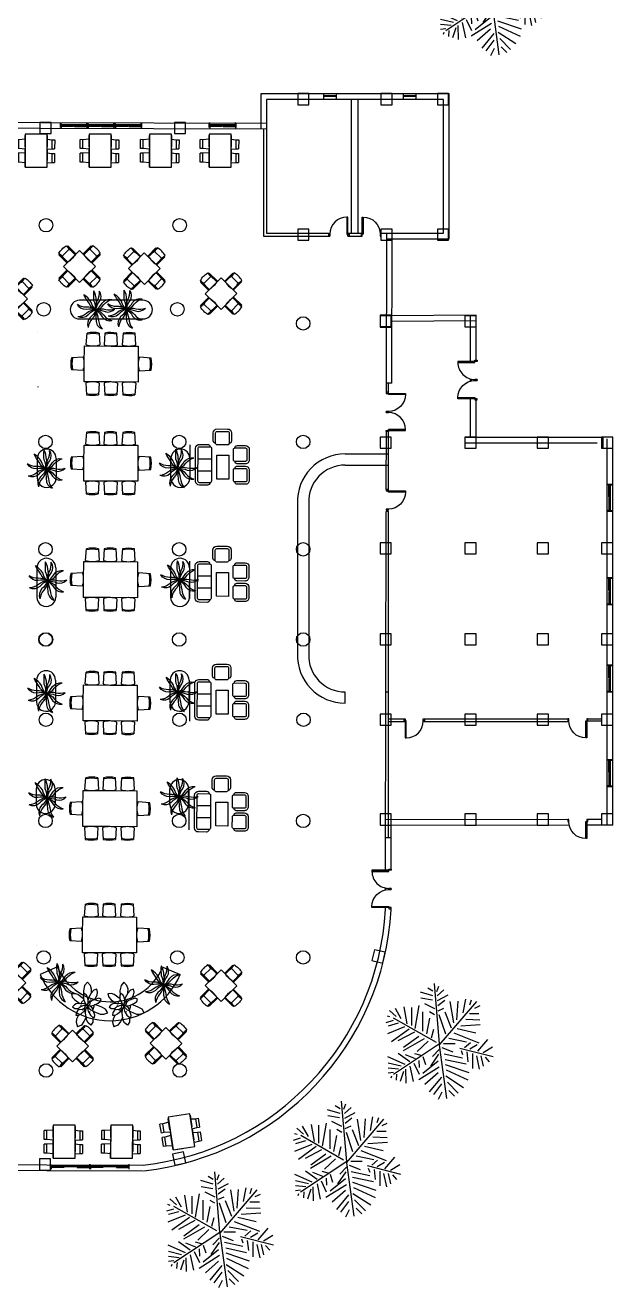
# Model space of a CAD drawing. Header units: millimetres. Extents: x -17017 to 2697, y 1903 to 18260.
# Drawn here: x -16974.03 to -16968.8, y 18212.47 to 18223.7 of the extents above; entities that cross this region are included whole.
import ezdxf

# ---------------------------------------------------------------- set-up
doc = ezdxf.new("R2010")
doc.units = ezdxf.units.MM
for name, color, linetype in [('1', 7, 'Continuous'), ('3DJORDAN', 30, 'Continuous'), ('A-Door', 150, 'Continuous'), ('A-Glaz', 92, 'Continuous'), ('B-FURNITURE', 22, 'Continuous'), ('CAY', 94, 'Continuous'), ('DUVAR', 7, 'Continuous'), ('NOI THAT', 42, 'Continuous'), ('NOITHAT', 21, 'Continuous'), ('NT', 1, 'Continuous'), ('PENCERE', 3, 'Continuous'), ('sıva', 181, 'Continuous')]:
    doc.layers.add(name, color=color, linetype=linetype)
doc.styles.add('ATT', font='romans.shx')

# ---------------------------------------------------------------- blocks, each defined once
blk = doc.blocks.new('table-21')
at = {"color": 0, "linetype": 'ByBlock'}
for p, q in [((-2.289, 0.05), (-2.259, 0.572)), ((-1.689, 0.05), (-1.719, 0.572)), ((-1.48, 0.05), (-1.45, 0.572)), ((-0.88, 0.05), (-0.911, 0.572)), ((-0.669, 0.048), (-0.639, 0.57)), ((-0.069, 0.048), (-0.1, 0.57)), ((-2.4, 0), (-1.2, 0)), ((-2.4, -0.8), (-2.4, 0)), ((-1.2, 0), (0, 0)), ((0, 0), (0, -0.8)), ((-2.45, -0.5), (-2.972, -0.53)), ((0.05, -0.5), (0.572, -0.53)), ((-2.972, -1.07), (-2.45, -1.1)), ((-2.4, -1.6), (-2.4, -0.8)), ((0, -0.8), (0, -1.6)), ((0.05, -1.1), (0.572, -1.07)), ((-1.2, -1.6), (-2.4, -1.6)), ((-2.289, -1.65), (-2.259, -2.172)), ((-1.719, -2.172), (-1.689, -1.65)), ((-1.48, -1.65), (-1.45, -2.172)), ((0, -1.6), (-1.2, -1.6)), ((-0.911, -2.172), (-0.88, -1.65)), ((-0.657, -2.172), (-0.687, -1.65)), ((-0.087, -1.65), (-0.118, -2.172))]:
    blk.add_line(p, q, dxfattribs=at)
for centre, radius, start, end in [((-1.989, -0.707), 1.307, 78.0851, 101.9149), ((-1.18, -0.707), 1.307, 78.0851, 101.9149), ((-0.369, -0.708), 1.307, 78.0851, 101.9149), ((-1.989, 0.925), 0.925, 251.0754, 288.9246), ((-1.989, -0.707), 1.257, 77.4636, 102.5364), ((-1.18, 0.925), 0.925, 251.0754, 288.9246), ((-1.18, -0.707), 1.257, 77.4636, 102.5364), ((-0.369, 0.923), 0.925, 251.0754, 288.9246), ((-0.369, -0.708), 1.257, 77.4636, 102.5364), ((-1.693, -0.8), 1.307, 168.0851, 191.9149), ((-1.693, -0.8), 1.257, 167.4636, 192.5364), ((-3.325, -0.8), 0.925, 341.0754, 18.9246), ((0.925, -0.8), 0.925, 161.0754, 198.9246), ((-0.707, -0.8), 1.257, 347.4636, 12.5364), ((-0.707, -0.8), 1.307, 348.0851, 11.9149), ((-1.989, -2.525), 0.925, 71.0754, 108.9246), ((-1.18, -2.525), 0.925, 71.0754, 108.9246), ((-0.387, -2.525), 0.925, 71.0754, 108.9246), ((-1.989, -0.893), 1.257, 257.4636, 282.5364), ((-1.989, -0.893), 1.307, 258.0851, 281.9149), ((-1.18, -0.893), 1.257, 257.4636, 282.5364), ((-1.18, -0.893), 1.307, 258.0851, 281.9149), ((-0.387, -0.893), 1.257, 257.4636, 282.5364), ((-0.387, -0.893), 1.307, 258.0851, 281.9149)]:
    blk.add_arc(centre, radius, start, end, dxfattribs=at)
blk = doc.blocks.new('A$C64823F6B')
for p, q in [((1745, 1791), (645, 1791)), ((995, 1711), (995, 1261)), ((1395, 1711), (1395, 1261)), ((515, 1661), (515, 1391)), ((1875, 1391), (1875, 1661)), ((0, 1075), (0, 725)), ((400, 1205), (130, 1205)), ((130, 595), (400, 595)), ((550, 400), (550, 130)), ((1160, 130), (1160, 400)), ((1234, 400), (1234, 130)), ((1844, 130), (1844, 400)), ((680, 0), (1030, 0)), ((1364, 0), (1714, 0))]:
    blk.add_line(p, q)
for points in [[(645, 1261), (1745, 1261, 0.414214), (1795, 1311), (1795, 1661, 0.414214), (1745, 1711), (645, 1711, 0.414214), (595, 1661), (595, 1311, 0.414214)], [(530, 725), (530, 1075, 0.414214), (480, 1125), (130, 1125, 0.414214), (80, 1075), (80, 725, 0.414214), (130, 675), (480, 675, 0.414214)], [(1030, 530), (680, 530, 0.414214), (630, 480), (630, 130, 0.414214), (680, 80), (1030, 80, 0.414214), (1080, 130), (1080, 480, 0.414214)], [(1714, 530), (1364, 530, 0.414214), (1314, 480), (1314, 130, 0.414214), (1364, 80), (1714, 80, 0.414214), (1764, 130), (1764, 480, 0.414214)]]:
    blk.add_lwpolyline(points, format="xyb", close=True)
blk.add_lwpolyline([(873, 682), (1673, 682), (1673, 1082), (873, 1082)], close=True)
for centre, radius, start, end in [((645, 1661), 130, 90, 180), ((1745, 1661), 130, 0, 90), ((595, 1391), 80, 180, 270), ((1795, 1391), 80, 270, 0), ((130, 1075), 130, 90, 180), ((400, 1125), 80, 0, 90), ((130, 725), 130, 180, 270), ((400, 675), 80, 270, 0), ((630, 400), 80, 90, 180), ((1080, 400), 80, 0, 90), ((1314, 400), 80, 90, 180), ((1764, 400), 80, 0, 90), ((680, 130), 130, 180, 270), ((1030, 130), 130, 270, 0), ((1364, 130), 130, 180, 270), ((1714, 130), 130, 270, 0)]:
    blk.add_arc(centre, radius, start, end)
blk = doc.blocks.new('A$C3A5F4EE5')
at = {"layer": 'NOITHAT', "linetype": 'Continuous'}
blk.add_blockref('A$C64823F6B', (0, 0), dxfattribs=at)
blk = doc.blocks.new('UI')
at = {"layer": 'B-FURNITURE', "color": 33}
for points in [[(189153, 81463), (189153, 82028)], [(189624, 82028), (189624, 81463)], [(189108, 81976), (189155, 81976)], [(189153, 81490), (189108, 81490), (189108, 81976)], [(189172, 81826), (189604, 81826)], [(189622, 81976), (189668, 81976), (189668, 81490), (189624, 81490)]]:
    blk.add_lwpolyline(points, dxfattribs=at)
for centre, radius, start, end in [((189388, 81090), 967, 75.9111, 104.0889), ((190456, 82052), 1304, 181.0501, 189.9778), ((188320, 82052), 1304, 350.0222, 358.9499), ((189897, 81656), 744, 166.7799, 178.5985), ((189388, 82560), 1122, 257.8807, 282.1193), ((188880, 81656), 744, 1.4015, 13.2201)]:
    blk.add_arc(centre, radius, start, end, dxfattribs=at)
blk = doc.blocks.new('A$C754E1EED')
at = {"layer": 'B-FURNITURE'}
blk.add_lwpolyline([(-0.707, 0), (0, -0.707), (0.707, 0), (0, 0.707)], close=True, dxfattribs=at)
at = {"layer": 'B-FURNITURE', "yscale": 0.001, "zscale": 0.001}
for p, xscale, rotation in [((191.164, 76.671), -0.001, 44.9999999997052), ((-191.164, 76.671), 0.001, 315.0000000002948), ((-76.671, 191.164), -0.001, 135.0000000002948), ((76.671, 191.164), 0.001, 224.9999999997052)]:
    blk.add_blockref('UI', p, dxfattribs=dict(at, xscale=xscale, rotation=rotation))
blk = doc.blocks.new('A$C755A44B5')
at = {"layer": 'NOI THAT'}
for p, q in [((177, 1403), (504, 1403)), ((177, 1303), (177, 1403)), ((504, 1303), (504, 1403)), ((672, 1403), (999, 1403)), ((672, 1303), (672, 1403)), ((999, 1303), (999, 1403)), ((0, 927), (0, 522)), ((2, 1074), (2, 274)), ((1202, 1074), (2, 1074)), ((2, 1074), (452, 1074)), ((2, 1074), (2, 724)), ((155, 1074), (177, 1303)), ((177, 1303), (504, 1303)), ((249, 1074), (654, 1074)), ((526, 1074), (504, 1303)), ((650, 1074), (672, 1303)), ((672, 1303), (999, 1303)), ((745, 1074), (1150, 1074)), ((1021, 1074), (999, 1303)), ((1202, 274), (1202, 1074)), ((2, 274), (1202, 274)), ((160, 274), (177, 100)), ((504, 100), (177, 100)), ((177, 100), (177, 0)), ((504, 0), (177, 0)), ((654, 274), (249, 274)), ((520, 274), (504, 100)), ((504, 100), (504, 0)), ((655, 274), (672, 100)), ((999, 100), (672, 100)), ((672, 100), (672, 0)), ((999, 0), (672, 0)), ((1150, 274), (745, 274)), ((1016, 274), (999, 100)), ((999, 100), (999, 0))]:
    blk.add_line(p, q, dxfattribs=at)
blk = doc.blocks.new('A$C087A3AA9')
at = {"layer": 'A-Door'}
for points in [[(853, 95), (853, 853), (805, 853), (805, 95)], [(47, 95), (47, 0), (0, 0), (0, 95)], [(900, 95), (900, 0), (853, 0), (853, 95)]]:
    blk.add_lwpolyline(points, close=True, dxfattribs=at)
at = {"layer": 'A-Glaz'}
blk.add_line((829, 853), (829, 95), dxfattribs=at)
at = {"layer": 'NT'}
blk.add_arc((805, 95), 758, 90, 180, dxfattribs=at)
blk = doc.blocks.new('Archi.Space.tree6461')
at = {"layer": 'CAY'}
for points in [[(146.26, 50.45, -0.189994), (146.18, 51.61, 0.147093), (146.12, 52.72)], [(146.26, 50.45, -0.132218), (146.45, 51.55, 0.290059), (146.12, 52.72)], [(146.26, 50.45, -0.132218), (145.23, 50.91, 0.290059), (144.02, 50.88)], [(146.26, 50.45, 0.132218), (145.44, 51.21, -0.290059), (145, 52.35)], [(146.26, 50.45, 0.189994), (145.62, 51.42, -0.147093), (145, 52.35)], [(146.26, 50.45, -0.132218), (147.07, 51.21, 0.290059), (147.51, 52.35)], [(146.26, 50.45, -0.189994), (146.89, 51.42, 0.147093), (147.51, 52.35)], [(146.26, 50.45, 0.033158), (147.43, 50.48, 0.319903), (148.5, 51.19)], [(146.26, 50.45, -0.018871), (147.35, 50.75, 0.153534), (148.5, 51.19)], [(146.26, 50.45, 0.189994), (145.09, 50.5, 0.126541), (143.97, 50.21)], [(146.26, 50.45, 0.132218), (145.16, 50.22, -0.02063), (143.97, 50.21)], [(146.26, 50.45, -0.189994), (145.11, 50.66, 0.147093), (144.02, 50.88)], [(146.26, 50.45, -0.132218), (145.29, 49.88, 0.112756), (144.46, 49.03)], [(146.26, 50.45, -0.189994), (145.42, 49.64, -0.042997), (144.46, 49.03)], [(146.26, 50.45, 0.189994), (145.92, 49.33, -0.147093), (145.62, 48.26)], [(146.26, 50.45, 0.132218), (146.2, 49.33, -0.290059), (145.62, 48.26)], [(146.26, 50.45, -0.132218), (147.15, 49.78, 0.290059), (148.34, 49.54)], [(146.26, 50.45, -0.189994), (147.33, 49.99, 0.147093), (148.34, 49.54)], [(146.26, 50.45, 0.189994), (146.66, 49.36, -0.147093), (147.07, 48.32)], [(146.26, 50.45, 0.132218), (146.89, 49.52, -0.290059), (147.07, 48.32)]]:
    blk.add_lwpolyline(points, format="xyb", dxfattribs=at)
blk = doc.blocks.new('Archi.Space.tree4542')
at = {"layer": 'CAY'}
for p, q in [((179.25, 62.99), (179.03, 62.43)), ((179.51, 63.46), (179.25, 62.99)), ((179.94, 63.71), (179.51, 63.46)), ((180.1, 63.24), (179.94, 63.71)), ((180.08, 62.8), (180.1, 63.24)), ((176.69, 61.65), (176.28, 61.3)), ((177.11, 61.79), (176.69, 61.65)), ((177.57, 61.78), (177.11, 61.79)), ((177.5, 62.5), (177.13, 62.42)), ((177.13, 62.42), (177.24, 62.06)), ((177.24, 62.06), (177.61, 61.75)), ((177.82, 62.44), (177.5, 62.5)), ((177.61, 61.75), (178.15, 61.44)), ((178.38, 62.13), (177.82, 62.44)), ((178.15, 61.44), (178.39, 61.37)), ((178.3, 62.91), (178.21, 62.64)), ((178.21, 62.64), (178.27, 62.41)), ((178.27, 62.41), (178.48, 61.85)), ((178.58, 62.81), (178.3, 62.91)), ((178.48, 61.85), (178.66, 61.64)), ((178.67, 61.64), (178.48, 61.63)), ((178.48, 61.63), (178.61, 61.49)), ((178.8, 62.57), (178.58, 62.81)), ((178.61, 61.49), (178.86, 61.3)), ((178.85, 61.61), (178.67, 61.64)), ((179.03, 62.06), (178.8, 62.57)), ((179, 61.51), (178.85, 61.61)), ((179.03, 62.43), (179, 62.13)), ((179.04, 61.43), (179, 61.51)), ((179.09, 61.71), (179.03, 62.06)), ((179.05, 61.34), (179.04, 61.43)), ((179.04, 61.41), (179.06, 61.43)), ((179.06, 61.43), (179.09, 61.71)), ((179.1, 61.5), (179.07, 61.36)), ((179.17, 61.65), (179.1, 61.5)), ((179.3, 61.81), (179.17, 61.65)), ((179.25, 61.37), (179.39, 61.47)), ((179.48, 61.96), (179.3, 61.81)), ((179.39, 61.47), (179.58, 61.7)), ((179.63, 61.99), (179.48, 61.96)), ((179.58, 61.7), (179.63, 61.83)), ((179.63, 61.83), (179.79, 62.06)), ((179.63, 61.83), (179.63, 61.99)), ((179.74, 61.38), (180.21, 61.65)), ((180.21, 62.17), (179.76, 62.01)), ((179.79, 62.06), (180.08, 62.8)), ((180.47, 62.12), (180.21, 62.17)), ((180.21, 61.65), (180.39, 61.86)), ((180.39, 61.86), (180.47, 62.12)), ((180.4, 61.9), (180.57, 61.94)), ((180.57, 61.94), (181.03, 61.94)), ((181.03, 61.94), (181.39, 61.71)), ((181.39, 61.71), (181.13, 61.38)), ((176.28, 61.3), (176.69, 60.95)), ((176.69, 60.95), (177.33, 60.83)), ((177.33, 60.83), (177.77, 60.84)), ((177.8, 61.16), (177.62, 60.92)), ((177.62, 60.92), (177.85, 60.8)), ((177.76, 60.15), (177.64, 59.82)), ((178.26, 60.85), (177.76, 60.15)), ((177.96, 61.27), (177.8, 61.16)), ((177.85, 60.8), (178.22, 60.83)), ((178.45, 61.39), (177.96, 61.27)), ((178.22, 60.83), (178.54, 60.93)), ((178.41, 59.8), (178.84, 60.41)), ((178.74, 61.38), (178.45, 61.39)), ((178.54, 60.93), (178.82, 61.08)), ((178.76, 61.37), (178.74, 61.38)), ((178.82, 61.08), (178.98, 61.24)), ((178.88, 60.93), (178.82, 60.62)), ((178.82, 60.62), (178.88, 59.97)), ((178.86, 61.3), (178.97, 61.28)), ((179, 61.18), (178.88, 60.93)), ((178.88, 59.97), (178.97, 59.75)), ((178.97, 61.28), (179.03, 61.3)), ((179.01, 61.22), (178.97, 61.23)), ((178.98, 61.24), (178.98, 61.28)), ((179.06, 61.21), (179, 61.18)), ((179.02, 61.18), (179.01, 61.22)), ((179.03, 61.3), (179.04, 61.31)), ((179.03, 61.02), (179.04, 61.2)), ((179.06, 60.8), (179.03, 61.02)), ((179.04, 61.31), (179.05, 61.34)), ((179.07, 61.28), (179.06, 61.23)), ((179.06, 61.23), (179.07, 61.15)), ((179.21, 60.43), (179.06, 60.8)), ((179.07, 61.36), (179.08, 61.34)), ((179.14, 61.29), (179.07, 61.28)), ((179.07, 61.15), (179.12, 61.06)), ((179.08, 61.34), (179.11, 61.33)), ((179.11, 61.33), (179.25, 61.37)), ((179.12, 61.06), (179.27, 60.95)), ((179.13, 61.33), (179.16, 61.3)), ((179.29, 61.24), (179.14, 61.29)), ((179.16, 61.3), (179.43, 61.3)), ((179.32, 60.31), (179.21, 60.43)), ((179.27, 60.95), (179.45, 60.91)), ((179.52, 61.05), (179.29, 61.24)), ((179.53, 60.21), (179.32, 60.31)), ((179.54, 61.12), (179.36, 61.18)), ((179.42, 61.15), (179.4, 61.16)), ((179.4, 59.79), (179.42, 60.09)), ((179.41, 60.92), (179.52, 60.68)), ((179.42, 60.09), (179.41, 60.26)), ((179.7, 60.95), (179.42, 61.15)), ((179.43, 61.3), (179.74, 61.38)), ((179.45, 60.91), (179.65, 60.91)), ((179.65, 60.91), (179.52, 61.05)), ((179.52, 60.68), (179.58, 60.41)), ((179.58, 60.41), (179.53, 60.21)), ((179.98, 61.07), (179.54, 61.12)), ((179.54, 60.28), (179.68, 60.12)), ((179.68, 60.12), (179.89, 59.99)), ((180.04, 60.54), (179.7, 60.95)), ((179.89, 59.99), (180.21, 59.94)), ((180.85, 61.22), (179.98, 61.07)), ((180.21, 60.27), (180.04, 60.54)), ((180.21, 59.94), (180.21, 60.27)), ((180.21, 60.23), (180.7, 60)), ((180.44, 61.15), (180.98, 60.88)), ((180.7, 60), (181.06, 59.95)), ((181.13, 61.38), (180.85, 61.22)), ((180.98, 60.88), (181.38, 60.59)), ((181.06, 59.95), (181.61, 60.11)), ((181.38, 60.59), (181.61, 60.11)), ((177.64, 59.82), (177.69, 59.39)), ((177.69, 59.39), (178.09, 59.49)), ((178.09, 59.49), (178.41, 59.8)), ((178.97, 59.75), (179.21, 59.53)), ((179.21, 59.53), (179.4, 59.79))]:
    blk.add_line(p, q, dxfattribs=at)
for start, end in [(149.2581, 153.7532), (57.1582, 93.2041), (21.2653, 25.7604), (172.4345, 176.9296), (212.1423, 223.5771), (229.8179, 257.6637), (265.2848, 278.7499), (306.6551, 316.418), (323.0282, 344.4965)]:
    blk.add_arc((179.06, 61.3), 0.787, start, end, dxfattribs=at)
blk = doc.blocks.new('12PPLT13')
at = {"color": 0, "linetype": 'ByBlock'}
for p, q in [((0.072, 0.374), (-0.032, 0.463)), ((0.082, 0.423), (0.032, 0.506)), ((0.043, 0.216), (0.118, 0.512)), ((0.125, 0.441), (0.165, 0.477)), ((0.018, 0.032), (-0.372, 0.365)), ((-0.313, 0.348), (-0.334, 0.395)), ((-0.264, 0.301), (-0.264, 0.385)), ((-0.213, 0.267), (-0.209, 0.393)), ((-0.154, 0.223), (-0.166, 0.397)), ((-0.13, 0.192), (-0.091, 0.357)), ((-0.091, 0.16), (-0.004, 0.385)), ((0.05, 0.305), (0.011, 0.37)), ((0.114, 0.402), (0.206, 0.423)), ((0.114, 0.362), (0.232, 0.388)), ((-0.269, 0.244), (-0.391, 0.267)), ((-0.34, 0.304), (-0.387, 0.319)), ((-0.044, 0.117), (-0.012, 0.275)), ((0.039, 0.256), (-0.007, 0.309)), ((0.064, 0.226), (0.1, 0.238)), ((0.078, 0.277), (0.167, 0.287)), ((0.092, 0.327), (0.224, 0.327)), ((0.095, 0.074), (0.13, 0.239)), ((0.145, 0.085), (0.185, 0.271)), ((0.189, 0.085), (0.26, 0.294)), ((0.236, 0.093), (0.327, 0.286)), ((0.292, 0.089), (0.393, 0.247)), ((-0.209, 0.188), (-0.374, 0.2)), ((-0.181, 0.16), (-0.372, 0.13)), ((-0.134, 0.14), (-0.275, 0.084)), ((0.003, 0.07), (0.003, 0.172)), ((0.039, 0.054), (0.078, 0.153)), ((0.346, 0.104), (0.445, 0.2)), ((0.421, 0.117), (0.472, 0.168)), ((0.007, 0.034), (-0.532, -0.012)), ((-0.461, 0.009), (-0.508, 0.027)), ((-0.421, 0.013), (-0.475, 0.073)), ((-0.38, 0.017), (-0.429, 0.11)), ((-0.335, 0.019), (-0.382, 0.08)), ((-0.289, 0.021), (-0.311, 0.073)), ((-0.079, 0.089), (-0.252, 0.031)), ((-0.006, 0.006), (-0.224, -0.376)), ((0.007, 0.034), (0.279, -0.377)), ((0.018, 0.032), (0.492, 0.097)), ((0.055, 0.031), (0.118, -0.029)), ((0.098, 0.026), (0.204, -0.048)), ((0.161, 0.022), (0.271, -0.115)), ((0.213, 0.031), (0.327, -0.151)), ((0.264, 0.022), (0.367, -0.096)), ((0.303, 0.05), (0.433, -0.057)), ((0.361, 0.05), (0.457, -0.021)), ((0.436, 0.054), (0.5, 0.022)), ((-0.464, -0.026), (-0.49, -0.07)), ((-0.421, -0.026), (-0.454, -0.137)), ((-0.382, -0.03), (-0.4, -0.134)), ((-0.306, -0.009), (-0.35, -0.098)), ((-0.252, -0.011), (-0.278, -0.054)), ((-0.083, -0.08), (-0.224, -0.053)), ((-0.048, -0.037), (-0.126, -0.017)), ((-0.04, -0.104), (0.067, -0.289)), ((-0.019, -0.066), (0.075, -0.164)), ((0.12, -0.114), (0.189, -0.092)), ((-0.13, -0.183), (-0.335, -0.147)), ((-0.158, -0.214), (-0.316, -0.214)), ((-0.106, -0.115), (-0.28, -0.115)), ((-0.098, -0.19), (-0.02, -0.336)), ((-0.059, -0.151), (0.039, -0.286)), ((0.109, -0.131), (0.095, -0.185)), ((0.139, -0.18), (0.104, -0.269)), ((0.153, -0.15), (0.217, -0.147)), ((0.178, -0.194), (0.275, -0.148)), ((0.206, -0.23), (0.342, -0.202)), ((-0.173, -0.254), (-0.323, -0.28)), ((-0.217, -0.308), (-0.308, -0.359)), ((-0.177, -0.333), (-0.151, -0.423)), ((-0.145, -0.277), (-0.083, -0.43)), ((-0.126, -0.237), (-0.012, -0.395)), ((0.165, -0.23), (0.092, -0.334)), ((0.189, -0.273), (0.121, -0.427)), ((0.206, -0.308), (0.178, -0.423)), ((0.232, -0.33), (0.222, -0.423)), ((0.232, -0.269), (0.356, -0.266)), ((0.253, -0.287), (0.342, -0.316)), ((-0.237, -0.352), (-0.292, -0.411)), ((-0.233, -0.408), (-0.241, -0.43)), ((-0.201, -0.38), (-0.181, -0.443)), ((0.261, -0.377), (0.267, -0.423)), ((0.275, -0.348), (0.328, -0.352)), ((0.293, -0.395), (0.311, -0.401))]:
    blk.add_line(p, q, dxfattribs=at)
at = {"color": 0, "linetype": 'ByBlock', "style": 'ATT'}
for tag, p, flags in [('ITEM', (-1, -3.25), 3), ('ROOM_NUMBER', (-1, -4.583), 1)]:
    blk.add_attdef(tag, p, '', height=1, dxfattribs=dict(at, flags=flags))

msp = doc.modelspace()

# ---------------------------------------------------------------- linework, layer by layer
at = {"layer": '1'}
for p, q in [((-16970.258, 18223.093), (-16971.935, 18223.093)), ((-16971.935, 18223.093), (-16971.935, 18222.777)), ((-16971.377, 18223.093), (-16971.377, 18223.043)), ((-16971.263, 18223.093), (-16971.263, 18223.043)), ((-16970.669, 18223.093), (-16970.669, 18223.043)), ((-16970.555, 18223.093), (-16970.555, 18223.043)), ((-16970.258, 18221.802), (-16970.258, 18223.093)), ((-16971.885, 18223.043), (-16971.885, 18221.852)), ((-16970.308, 18223.043), (-16971.885, 18223.043)), ((-16971.263, 18223.074), (-16971.377, 18223.074)), ((-16971.263, 18223.068), (-16971.377, 18223.068)), ((-16971.129, 18221.852), (-16971.129, 18223.043)), ((-16971.067, 18221.852), (-16971.067, 18223.043)), ((-16970.555, 18223.074), (-16970.669, 18223.074)), ((-16970.555, 18223.068), (-16970.669, 18223.068)), ((-16970.308, 18221.852), (-16970.308, 18223.043)), ((-16971.911, 18222.777), (-16971.911, 18221.827)), ((-16971.885, 18221.852), (-16971.321, 18221.852)), ((-16971.169, 18221.852), (-16971.024, 18221.852)), ((-16970.872, 18221.852), (-16970.308, 18221.852)), ((-16971.911, 18221.827), (-16971.321, 18221.826)), ((-16971.16, 18221.825), (-16971.043, 18221.825)), ((-16970.814, 18221.802), (-16970.258, 18221.802)), ((-16972.983, 18221.255), (-16973.549, 18221.255)), ((-16973.549, 18221.089), (-16972.983, 18221.089)), ((-16970.019, 18221.123), (-16970.774, 18221.116)), ((-16970.019, 18221.073), (-16970.773, 18221.066)), ((-16970.069, 18220.702), (-16970.069, 18221.123)), ((-16970.019, 18220.711), (-16970.019, 18221.123)), ((-16970.769, 18220.518), (-16970.819, 18220.518)), ((-16970.799, 18220.417), (-16970.799, 18220.518)), ((-16970.069, 18220.535), (-16970.069, 18220.556)), ((-16970.019, 18220.541), (-16970.019, 18220.55)), ((-16970.069, 18220.038), (-16970.069, 18220.389)), ((-16970.799, 18220.256), (-16970.799, 18220.266)), ((-16970.799, 18219.571), (-16970.799, 18220.105)), ((-16973.925, 18219.847), (-16973.925, 18219.674)), ((-16973.757, 18219.847), (-16973.758, 18219.673)), ((-16972.736, 18219.674), (-16972.735, 18219.847)), ((-16971.185, 18219.888), (-16970.799, 18219.888)), ((-16971.185, 18219.788), (-16970.799, 18219.788)), ((-16970.799, 18219.571), (-16970.818, 18219.571)), ((-16970.799, 18219.376), (-16970.819, 18219.376)), ((-16970.799, 18216.475), (-16970.799, 18219.376)), ((-16973.928, 18218.875), (-16973.929, 18218.614)), ((-16973.76, 18218.875), (-16973.761, 18218.614)), ((-16972.738, 18218.875), (-16972.739, 18218.613)), ((-16973.931, 18217.875), (-16973.932, 18217.681)), ((-16973.763, 18217.875), (-16973.764, 18217.681)), ((-16972.574, 18217.875), (-16972.575, 18217.681)), ((-16971.185, 18217.669), (-16971.185, 18217.769)), ((-16970.827, 18217.771), (-16970.794, 18217.77)), ((-16970.804, 18217.531), (-16970.654, 18217.531)), ((-16970.804, 18217.507), (-16970.644, 18217.507)), ((-16970.488, 18217.531), (-16969.193, 18217.531)), ((-16970.488, 18217.507), (-16969.193, 18217.507)), ((-16969.023, 18217.531), (-16968.902, 18217.531)), ((-16969.023, 18217.512), (-16968.902, 18217.512)), ((-16972.578, 18216.772), (-16972.578, 18216.919)), ((-16973.934, 18216.906), (-16973.935, 18216.772)), ((-16973.766, 18216.906), (-16973.767, 18216.772)), ((-16970.775, 18216.182), (-16970.775, 18216.584)), ((-16968.802, 18216.584), (-16969.042, 18216.584)), ((-16968.902, 18216.634), (-16969.032, 18216.634)), ((-16970.824, 18216.475), (-16970.774, 18216.475)), ((-16970.775, 18215.832), (-16970.775, 18215.841)), ((-16973.746, 18215.322), (-16973.9, 18215.256)), ((-16972.808, 18215.321), (-16972.653, 18215.254))]:
    msp.add_line(p, q, dxfattribs=at)
for points in [[(-16971.507, 18223.095), (-16971.607, 18223.095), (-16971.607, 18222.995), (-16971.507, 18222.995)], [(-16970.767, 18223.095), (-16970.867, 18223.095), (-16970.867, 18222.995), (-16970.767, 18222.995)], [(-16970.263, 18223.095), (-16970.363, 18223.095), (-16970.363, 18222.995), (-16970.263, 18222.995)], [(-16973.801, 18222.838), (-16973.901, 18222.838), (-16973.901, 18222.738), (-16973.801, 18222.738)], [(-16972.605, 18222.838), (-16972.705, 18222.838), (-16972.705, 18222.738), (-16972.605, 18222.738)], [(-16971.507, 18221.889), (-16971.607, 18221.889), (-16971.607, 18221.789), (-16971.507, 18221.789)], [(-16970.767, 18221.889), (-16970.867, 18221.889), (-16970.867, 18221.789), (-16970.767, 18221.789)], [(-16970.263, 18221.889), (-16970.363, 18221.889), (-16970.363, 18221.789), (-16970.263, 18221.789)], [(-16970.774, 18220.038), (-16970.874, 18220.038), (-16970.874, 18219.938), (-16970.774, 18219.938)], [(-16969.374, 18220.038), (-16969.474, 18220.038), (-16969.474, 18219.938), (-16969.374, 18219.938)], [(-16968.802, 18220.038), (-16968.902, 18220.038), (-16968.902, 18219.938), (-16968.802, 18219.938)], [(-16970.774, 18219.098), (-16970.874, 18219.098), (-16970.874, 18218.998), (-16970.774, 18218.998)], [(-16970.019, 18219.098), (-16970.119, 18219.098), (-16970.119, 18218.998), (-16970.019, 18218.998)], [(-16969.374, 18219.098), (-16969.474, 18219.098), (-16969.474, 18218.998), (-16969.374, 18218.998)], [(-16968.802, 18219.098), (-16968.902, 18219.098), (-16968.902, 18218.998), (-16968.802, 18218.998)], [(-16970.774, 18218.288), (-16970.874, 18218.288), (-16970.874, 18218.188), (-16970.774, 18218.188)], [(-16970.019, 18218.288), (-16970.119, 18218.288), (-16970.119, 18218.188), (-16970.019, 18218.188)], [(-16969.374, 18218.288), (-16969.474, 18218.288), (-16969.474, 18218.188), (-16969.374, 18218.188)], [(-16968.802, 18218.288), (-16968.902, 18218.288), (-16968.902, 18218.188), (-16968.802, 18218.188)], [(-16970.774, 18217.573), (-16970.874, 18217.573), (-16970.874, 18217.473), (-16970.774, 18217.473)], [(-16970.019, 18217.573), (-16970.119, 18217.573), (-16970.119, 18217.473), (-16970.019, 18217.473)], [(-16969.374, 18217.573), (-16969.474, 18217.573), (-16969.474, 18217.473), (-16969.374, 18217.473)], [(-16968.802, 18217.573), (-16968.902, 18217.573), (-16968.902, 18217.473), (-16968.802, 18217.473)], [(-16970.774, 18216.684), (-16970.874, 18216.684), (-16970.874, 18216.584), (-16970.774, 18216.584)], [(-16970.019, 18216.684), (-16970.119, 18216.684), (-16970.119, 18216.584), (-16970.019, 18216.584)], [(-16969.374, 18216.684), (-16969.474, 18216.684), (-16969.474, 18216.584), (-16969.374, 18216.584)], [(-16970.827, 18215.453), (-16970.924, 18215.476), (-16970.947, 18215.379), (-16970.85, 18215.356)], [(-16972.624, 18213.678), (-16972.722, 18213.656), (-16972.7, 18213.558), (-16972.603, 18213.58)], [(-16973.806, 18213.615), (-16973.906, 18213.615), (-16973.906, 18213.515), (-16973.806, 18213.515)]]:
    msp.add_lwpolyline(points, close=True, dxfattribs=at)
for points in [[(-16971.885, 18222.777), (-16975.909, 18222.789)], [(-16971.885, 18222.827), (-16975.894, 18222.839)], [(-16970.817, 18220.427), (-16970.814, 18221.852)], [(-16970.769, 18220.518), (-16970.765, 18221.852)], [(-16970.874, 18221.123), (-16970.874, 18221.016), (-16970.774, 18221.016), (-16970.774, 18221.123)], [(-16970.774, 18221.123), (-16970.874, 18221.123)], [(-16970.774, 18221.116), (-16970.874, 18221.116)], [(-16970.019, 18221.118), (-16970.119, 18221.118), (-16970.119, 18221.018), (-16970.019, 18221.018)], [(-16970.874, 18221.023), (-16970.774, 18221.023)], [(-16970.062, 18220.554), (-16970.062, 18220.537)], [(-16970.019, 18220.038), (-16970.119, 18220.038), (-16970.119, 18219.938), (-16970.019, 18219.938), (-16970.019, 18220.379)], [(-16970.817, 18220.256), (-16970.817, 18220.266)], [(-16970.818, 18219.571), (-16970.817, 18220.095)], [(-16972.567, 18219.969), (-16972.568, 18219.662)], [(-16970.119, 18220.036), (-16968.891, 18220.036), (-16968.891, 18219.938)], [(-16970.119, 18219.986), (-16968.941, 18219.986)], [(-16968.855, 18220.023), (-16968.855, 18216.584)], [(-16968.805, 18220.013), (-16968.805, 18216.584)], [(-16972.568, 18219.855), (-16972.568, 18219.673)], [(-16971.609, 18219.476), (-16971.609, 18218.081)], [(-16971.509, 18219.476), (-16971.509, 18218.081)], [(-16970.825, 18216.173), (-16970.819, 18219.376)], [(-16972.57, 18218.932), (-16972.571, 18218.601)], [(-16972.571, 18218.88), (-16972.572, 18218.613)], [(-16972.739, 18218.613), (-16972.739, 18218.614)], [(-16972.742, 18217.672), (-16972.741, 18217.875)], [(-16972.57, 18217.863), (-16972.571, 18217.51)], [(-16972.745, 18216.762), (-16972.744, 18216.906)], [(-16972.576, 18216.894), (-16972.577, 18216.542)], [(-16968.802, 18216.584), (-16968.802, 18216.684), (-16968.902, 18216.684), (-16968.902, 18216.584)], [(-16969.193, 18216.631), (-16970.827, 18216.634)], [(-16969.189, 18216.581), (-16970.827, 18216.584)], [(-16970.825, 18216.009), (-16970.825, 18216.024)], [(-16970.825, 18215.835), (-16970.825, 18215.86)], [(-16976.421, 18213.569), (-16972.983, 18213.559)], [(-16976.422, 18213.519), (-16972.983, 18213.509)]]:
    msp.add_lwpolyline(points, dxfattribs=at)
for centre in [(-16973.847, 18221.923), (-16972.658, 18221.923), (-16973.868, 18221.175), (-16972.678, 18221.175), (-16971.558, 18221.049), (-16973.852, 18219.995), (-16972.662, 18219.995), (-16971.558, 18219.995), (-16973.852, 18219.039), (-16972.662, 18219.039), (-16971.558, 18219.039), (-16973.852, 18218.236), (-16973.847, 18218.236), (-16972.662, 18218.236), (-16971.558, 18218.236), (-16973.848, 18217.522), (-16972.659, 18217.522), (-16971.555, 18217.522), (-16973.852, 18216.622), (-16972.662, 18216.622), (-16971.558, 18216.622), (-16973.868, 18215.407), (-16972.678, 18215.407), (-16971.558, 18215.407), (-16973.847, 18214.401), (-16972.658, 18214.401)]:
    msp.add_circle(centre, 0.06, dxfattribs=at)
for centre, radius, start, end in [((-16973.549, 18221.172), 0.0828, 90, 270), ((-16972.983, 18221.172), 0.0828, 270, 90), ((-16973.836, 18220.969), 0.0837, 179.8262, 179.8278), ((-16973.837, 18220.489), 0.0837, 179.8278, 184.7022), ((-16973.841, 18219.847), 0.0837, 359.8278, 179.8278), ((-16972.651, 18219.847), 0.0837, 359.8278, 179.8278), ((-16971.185, 18219.464), 0.424, 90, 182.1551), ((-16971.185, 18219.464), 0.324, 90, 182.1551), ((-16973.842, 18219.674), 0.0837, 179.8278, 359.8278), ((-16972.652, 18219.674), 0.0837, 179.8278, 359.8278), ((-16973.844, 18218.875), 0.0837, 359.8278, 179.8278), ((-16972.654, 18218.875), 0.0837, 359.8278, 179.8278), ((-16973.845, 18218.614), 0.0837, 179.8278, 359.8278), ((-16972.655, 18218.614), 0.0837, 179.8278, 359.8278), ((-16971.185, 18218.094), 0.424, 177.8449, 270), ((-16971.185, 18218.094), 0.324, 177.8449, 270), ((-16973.847, 18217.875), 0.0837, 359.8278, 179.8278), ((-16972.658, 18217.875), 0.0837, 359.8278, 179.8278), ((-16973.848, 18217.681), 0.0837, 179.8278, 359.8278), ((-16972.659, 18217.681), 0.0837, 179.8278, 359.8278), ((-16973.85, 18216.906), 0.0837, 359.8278, 179.8278), ((-16972.66, 18216.906), 0.0837, 359.8278, 179.8278), ((-16973.851, 18216.772), 0.0837, 179.8278, 359.8278), ((-16972.662, 18216.772), 0.0837, 179.8278, 359.8278), ((-16973.249, 18215.972), 2.428, 276.3005, 356.7675), ((-16973.249, 18215.972), 2.478, 276.3005, 356.7675), ((-16973.852, 18215.516), 0.0837, 179.8278, 179.8295), ((-16973.276, 18215.522), 0.678, 203.0812, 336.6897), ((-16973.276, 18215.522), 0.51, 203.0812, 336.6738)]:
    msp.add_arc(centre, radius, start, end, dxfattribs=at)
at = {"layer": 'DUVAR'}
for p, q in [((-16973.718, 18222.793), (-16973.718, 18222.833)), ((-16973.478, 18222.793), (-16973.478, 18222.833)), ((-16973.478, 18222.793), (-16973.478, 18222.833)), ((-16973.238, 18222.793), (-16973.238, 18222.833)), ((-16973.234, 18222.793), (-16973.234, 18222.833)), ((-16972.994, 18222.793), (-16972.994, 18222.833)), ((-16972.395, 18222.793), (-16972.395, 18222.833)), ((-16972.155, 18222.793), (-16972.155, 18222.833)), ((-16968.847, 18219.618), (-16968.807, 18219.618)), ((-16968.847, 18219.378), (-16968.807, 18219.378)), ((-16968.847, 18218.787), (-16968.807, 18218.787)), ((-16968.847, 18218.547), (-16968.807, 18218.547)), ((-16968.847, 18218.01), (-16968.807, 18218.01)), ((-16968.847, 18217.77), (-16968.807, 18217.77)), ((-16968.847, 18217.169), (-16968.807, 18217.169)), ((-16968.847, 18216.929), (-16968.807, 18216.929)), ((-16973.805, 18213.528), (-16973.805, 18213.568)), ((-16973.456, 18213.528), (-16973.456, 18213.568)), ((-16973.455, 18213.528), (-16973.455, 18213.568)), ((-16973.106, 18213.528), (-16973.106, 18213.568))]:
    msp.add_line(p, q, dxfattribs=at)
at = {"layer": 'PENCERE'}
for p, q in [((-16973.713, 18222.813), (-16973.603, 18222.813)), ((-16973.703, 18222.808), (-16973.613, 18222.808)), ((-16973.593, 18222.808), (-16973.603, 18222.808)), ((-16973.493, 18222.808), (-16973.583, 18222.808)), ((-16973.483, 18222.808), (-16973.473, 18222.808)), ((-16973.473, 18222.813), (-16973.363, 18222.813)), ((-16973.463, 18222.808), (-16973.373, 18222.808)), ((-16973.353, 18222.808), (-16973.363, 18222.808)), ((-16973.253, 18222.808), (-16973.343, 18222.808)), ((-16973.229, 18222.813), (-16973.119, 18222.813)), ((-16973.219, 18222.808), (-16973.129, 18222.808)), ((-16973.109, 18222.808), (-16973.119, 18222.808)), ((-16973.009, 18222.808), (-16973.099, 18222.808)), ((-16972.39, 18222.813), (-16972.28, 18222.813)), ((-16972.38, 18222.808), (-16972.29, 18222.808)), ((-16972.27, 18222.808), (-16972.28, 18222.808)), ((-16972.17, 18222.808), (-16972.26, 18222.808)), ((-16968.832, 18219.603), (-16968.832, 18219.513)), ((-16968.832, 18219.503), (-16968.832, 18219.493)), ((-16968.827, 18219.383), (-16968.827, 18219.493)), ((-16968.832, 18219.393), (-16968.832, 18219.483)), ((-16968.832, 18218.772), (-16968.832, 18218.682)), ((-16968.832, 18218.672), (-16968.832, 18218.662)), ((-16968.832, 18218.562), (-16968.832, 18218.652)), ((-16968.827, 18218.552), (-16968.827, 18218.662)), ((-16968.832, 18217.995), (-16968.832, 18217.905)), ((-16968.832, 18217.895), (-16968.832, 18217.885)), ((-16968.832, 18217.785), (-16968.832, 18217.875)), ((-16968.827, 18217.775), (-16968.827, 18217.885)), ((-16968.832, 18217.154), (-16968.832, 18217.064)), ((-16968.832, 18217.054), (-16968.832, 18217.044)), ((-16968.832, 18216.944), (-16968.832, 18217.034)), ((-16968.827, 18216.934), (-16968.827, 18217.044)), ((-16973.8, 18213.548), (-16973.69, 18213.548)), ((-16973.79, 18213.543), (-16973.7, 18213.543)), ((-16973.565, 18213.543), (-16973.69, 18213.543)), ((-16973.685, 18213.548), (-16973.575, 18213.548)), ((-16973.47, 18213.543), (-16973.56, 18213.543)), ((-16973.46, 18213.543), (-16973.451, 18213.543)), ((-16973.451, 18213.548), (-16973.341, 18213.548)), ((-16973.441, 18213.543), (-16973.351, 18213.543)), ((-16973.216, 18213.543), (-16973.341, 18213.543)), ((-16973.336, 18213.548), (-16973.226, 18213.548)), ((-16973.121, 18213.543), (-16973.211, 18213.543))]:
    msp.add_line(p, q, dxfattribs=at)
for points in [[(-16973.713, 18222.808), (-16973.718, 18222.808), (-16973.718, 18222.818), (-16973.238, 18222.818)], [(-16973.603, 18222.803), (-16973.713, 18222.803), (-16973.713, 18222.813)], [(-16973.708, 18222.818), (-16973.708, 18222.813)], [(-16973.703, 18222.813), (-16973.703, 18222.803)], [(-16973.613, 18222.803), (-16973.613, 18222.813)], [(-16973.608, 18222.813), (-16973.608, 18222.818)], [(-16973.603, 18222.813), (-16973.603, 18222.803)], [(-16973.598, 18222.818), (-16973.598, 18222.808)], [(-16973.483, 18222.813), (-16973.593, 18222.813), (-16973.593, 18222.803), (-16973.483, 18222.803)], [(-16973.588, 18222.813), (-16973.588, 18222.818)], [(-16973.583, 18222.803), (-16973.583, 18222.813)], [(-16973.493, 18222.813), (-16973.493, 18222.803)], [(-16973.488, 18222.818), (-16973.488, 18222.813)], [(-16973.483, 18222.803), (-16973.483, 18222.813)], [(-16973.478, 18222.808), (-16973.478, 18222.818)], [(-16973.478, 18222.808), (-16973.478, 18222.818)], [(-16973.363, 18222.803), (-16973.473, 18222.803), (-16973.473, 18222.813)], [(-16973.468, 18222.818), (-16973.468, 18222.813)], [(-16973.463, 18222.813), (-16973.463, 18222.803)], [(-16973.373, 18222.803), (-16973.373, 18222.813)], [(-16973.368, 18222.813), (-16973.368, 18222.818)], [(-16973.363, 18222.813), (-16973.363, 18222.803)], [(-16973.358, 18222.818), (-16973.358, 18222.808)], [(-16973.243, 18222.813), (-16973.353, 18222.813), (-16973.353, 18222.803), (-16973.243, 18222.803)], [(-16973.348, 18222.813), (-16973.348, 18222.818)], [(-16973.343, 18222.803), (-16973.343, 18222.813)], [(-16973.253, 18222.813), (-16973.253, 18222.803)], [(-16973.248, 18222.818), (-16973.248, 18222.813)], [(-16973.243, 18222.808), (-16973.238, 18222.808), (-16973.238, 18222.818)], [(-16973.243, 18222.803), (-16973.243, 18222.813)], [(-16973.229, 18222.808), (-16973.234, 18222.808), (-16973.234, 18222.818), (-16972.994, 18222.818)], [(-16973.119, 18222.803), (-16973.229, 18222.803), (-16973.229, 18222.813)], [(-16973.224, 18222.818), (-16973.224, 18222.813)], [(-16973.219, 18222.813), (-16973.219, 18222.803)], [(-16973.129, 18222.803), (-16973.129, 18222.813)], [(-16973.124, 18222.813), (-16973.124, 18222.818)], [(-16973.119, 18222.813), (-16973.119, 18222.803)], [(-16973.114, 18222.818), (-16973.114, 18222.808)], [(-16972.999, 18222.813), (-16973.109, 18222.813), (-16973.109, 18222.803), (-16972.999, 18222.803)], [(-16973.104, 18222.813), (-16973.104, 18222.818)], [(-16973.099, 18222.803), (-16973.099, 18222.813)], [(-16973.009, 18222.813), (-16973.009, 18222.803)], [(-16973.004, 18222.818), (-16973.004, 18222.813)], [(-16972.999, 18222.808), (-16972.994, 18222.808), (-16972.994, 18222.818)], [(-16972.999, 18222.803), (-16972.999, 18222.813)], [(-16972.39, 18222.808), (-16972.395, 18222.808), (-16972.395, 18222.818), (-16972.155, 18222.818)], [(-16972.28, 18222.803), (-16972.39, 18222.803), (-16972.39, 18222.813)], [(-16972.385, 18222.818), (-16972.385, 18222.813)], [(-16972.38, 18222.813), (-16972.38, 18222.803)], [(-16972.29, 18222.803), (-16972.29, 18222.813)], [(-16972.285, 18222.813), (-16972.285, 18222.818)], [(-16972.28, 18222.813), (-16972.28, 18222.803)], [(-16972.275, 18222.818), (-16972.275, 18222.808)], [(-16972.16, 18222.813), (-16972.27, 18222.813), (-16972.27, 18222.803), (-16972.16, 18222.803)], [(-16972.265, 18222.813), (-16972.265, 18222.818)], [(-16972.26, 18222.803), (-16972.26, 18222.813)], [(-16972.17, 18222.813), (-16972.17, 18222.803)], [(-16972.165, 18222.818), (-16972.165, 18222.813)], [(-16972.16, 18222.808), (-16972.155, 18222.808), (-16972.155, 18222.818)], [(-16972.16, 18222.803), (-16972.16, 18222.813)], [(-16968.837, 18219.613), (-16968.827, 18219.613)], [(-16968.827, 18219.613), (-16968.827, 18219.503), (-16968.837, 18219.503), (-16968.837, 18219.613)], [(-16968.832, 18219.613), (-16968.832, 18219.618), (-16968.822, 18219.618)], [(-16968.832, 18219.383), (-16968.832, 18219.378), (-16968.822, 18219.378), (-16968.822, 18219.618)], [(-16968.822, 18219.608), (-16968.827, 18219.608)], [(-16968.827, 18219.603), (-16968.837, 18219.603)], [(-16968.837, 18219.513), (-16968.827, 18219.513)], [(-16968.837, 18219.493), (-16968.837, 18219.383), (-16968.827, 18219.383)], [(-16968.827, 18219.493), (-16968.837, 18219.493)], [(-16968.822, 18219.498), (-16968.832, 18219.498)], [(-16968.827, 18219.508), (-16968.822, 18219.508)], [(-16968.837, 18219.483), (-16968.827, 18219.483)], [(-16968.827, 18219.393), (-16968.837, 18219.393)], [(-16968.827, 18219.488), (-16968.822, 18219.488)], [(-16968.822, 18219.388), (-16968.827, 18219.388)], [(-16968.837, 18218.782), (-16968.827, 18218.782)], [(-16968.827, 18218.782), (-16968.827, 18218.672), (-16968.837, 18218.672), (-16968.837, 18218.782)], [(-16968.827, 18218.772), (-16968.837, 18218.772)], [(-16968.832, 18218.782), (-16968.832, 18218.787), (-16968.822, 18218.787)], [(-16968.832, 18218.552), (-16968.832, 18218.547), (-16968.822, 18218.547), (-16968.822, 18218.787)], [(-16968.822, 18218.777), (-16968.827, 18218.777)], [(-16968.837, 18218.682), (-16968.827, 18218.682)], [(-16968.837, 18218.662), (-16968.837, 18218.552), (-16968.827, 18218.552)], [(-16968.827, 18218.662), (-16968.837, 18218.662)], [(-16968.837, 18218.652), (-16968.827, 18218.652)], [(-16968.822, 18218.667), (-16968.832, 18218.667)], [(-16968.827, 18218.677), (-16968.822, 18218.677)], [(-16968.827, 18218.657), (-16968.822, 18218.657)], [(-16968.827, 18218.562), (-16968.837, 18218.562)], [(-16968.822, 18218.557), (-16968.827, 18218.557)], [(-16968.837, 18218.005), (-16968.827, 18218.005)], [(-16968.827, 18218.005), (-16968.827, 18217.895), (-16968.837, 18217.895), (-16968.837, 18218.005)], [(-16968.827, 18217.995), (-16968.837, 18217.995)], [(-16968.832, 18218.005), (-16968.832, 18218.01), (-16968.822, 18218.01)], [(-16968.832, 18217.775), (-16968.832, 18217.77), (-16968.822, 18217.77), (-16968.822, 18218.01)], [(-16968.822, 18218), (-16968.827, 18218)], [(-16968.837, 18217.905), (-16968.827, 18217.905)], [(-16968.837, 18217.885), (-16968.837, 18217.775), (-16968.827, 18217.775)], [(-16968.827, 18217.885), (-16968.837, 18217.885)], [(-16968.837, 18217.875), (-16968.827, 18217.875)], [(-16968.822, 18217.89), (-16968.832, 18217.89)], [(-16968.827, 18217.9), (-16968.822, 18217.9)], [(-16968.827, 18217.88), (-16968.822, 18217.88)], [(-16968.827, 18217.785), (-16968.837, 18217.785)], [(-16968.822, 18217.78), (-16968.827, 18217.78)], [(-16968.837, 18217.164), (-16968.827, 18217.164)], [(-16968.827, 18217.164), (-16968.827, 18217.054), (-16968.837, 18217.054), (-16968.837, 18217.164)], [(-16968.827, 18217.154), (-16968.837, 18217.154)], [(-16968.832, 18217.164), (-16968.832, 18217.169), (-16968.822, 18217.169)], [(-16968.832, 18216.934), (-16968.832, 18216.929), (-16968.822, 18216.929), (-16968.822, 18217.169)], [(-16968.822, 18217.159), (-16968.827, 18217.159)], [(-16968.837, 18217.064), (-16968.827, 18217.064)], [(-16968.837, 18217.044), (-16968.837, 18216.934), (-16968.827, 18216.934)], [(-16968.827, 18217.044), (-16968.837, 18217.044)], [(-16968.837, 18217.034), (-16968.827, 18217.034)], [(-16968.822, 18217.049), (-16968.832, 18217.049)], [(-16968.827, 18217.059), (-16968.822, 18217.059)], [(-16968.827, 18217.039), (-16968.822, 18217.039)], [(-16968.827, 18216.944), (-16968.837, 18216.944)], [(-16968.822, 18216.939), (-16968.827, 18216.939)], [(-16973.8, 18213.543), (-16973.805, 18213.543), (-16973.805, 18213.553), (-16973.795, 18213.553), (-16973.795, 18213.548)], [(-16973.69, 18213.538), (-16973.8, 18213.538), (-16973.8, 18213.548)], [(-16973.79, 18213.548), (-16973.79, 18213.538)], [(-16973.7, 18213.538), (-16973.7, 18213.548)], [(-16973.695, 18213.548), (-16973.695, 18213.553), (-16973.565, 18213.553)], [(-16973.69, 18213.548), (-16973.69, 18213.538)], [(-16973.685, 18213.553), (-16973.685, 18213.543)], [(-16973.575, 18213.553), (-16973.575, 18213.543)], [(-16973.46, 18213.548), (-16973.57, 18213.548), (-16973.57, 18213.538), (-16973.46, 18213.538)], [(-16973.565, 18213.553), (-16973.565, 18213.543)], [(-16973.56, 18213.538), (-16973.56, 18213.548)], [(-16973.47, 18213.548), (-16973.47, 18213.538)], [(-16973.446, 18213.553), (-16973.465, 18213.553), (-16973.465, 18213.548)], [(-16973.46, 18213.538), (-16973.46, 18213.548)], [(-16973.456, 18213.543), (-16973.456, 18213.553)], [(-16973.455, 18213.543), (-16973.455, 18213.553)], [(-16973.341, 18213.538), (-16973.451, 18213.538), (-16973.451, 18213.548)], [(-16973.446, 18213.553), (-16973.446, 18213.548)], [(-16973.441, 18213.548), (-16973.441, 18213.538)], [(-16973.351, 18213.538), (-16973.351, 18213.548)], [(-16973.346, 18213.548), (-16973.346, 18213.553), (-16973.216, 18213.553)], [(-16973.341, 18213.548), (-16973.341, 18213.538)], [(-16973.336, 18213.553), (-16973.336, 18213.543)], [(-16973.226, 18213.553), (-16973.226, 18213.543)], [(-16973.111, 18213.548), (-16973.221, 18213.548), (-16973.221, 18213.538), (-16973.111, 18213.538)], [(-16973.216, 18213.553), (-16973.216, 18213.543)], [(-16973.211, 18213.538), (-16973.211, 18213.548)], [(-16973.121, 18213.548), (-16973.121, 18213.538)], [(-16973.111, 18213.543), (-16973.106, 18213.543), (-16973.106, 18213.553), (-16973.116, 18213.553), (-16973.116, 18213.548)], [(-16973.111, 18213.538), (-16973.111, 18213.548)]]:
    msp.add_lwpolyline(points, dxfattribs=at)
at = {"layer": 'sıva'}
for p, q in [((-16973.713, 18222.818), (-16973.713, 18222.838)), ((-16973.713, 18222.803), (-16973.713, 18222.788)), ((-16973.483, 18222.818), (-16973.483, 18222.838)), ((-16973.483, 18222.803), (-16973.483, 18222.788)), ((-16973.473, 18222.818), (-16973.473, 18222.838)), ((-16973.473, 18222.803), (-16973.473, 18222.788)), ((-16973.243, 18222.818), (-16973.243, 18222.838)), ((-16973.243, 18222.803), (-16973.243, 18222.788)), ((-16973.229, 18222.818), (-16973.229, 18222.838)), ((-16973.229, 18222.803), (-16973.229, 18222.788)), ((-16972.999, 18222.818), (-16972.999, 18222.838)), ((-16972.999, 18222.803), (-16972.999, 18222.788)), ((-16972.39, 18222.818), (-16972.39, 18222.838)), ((-16972.39, 18222.803), (-16972.39, 18222.788)), ((-16972.16, 18222.818), (-16972.16, 18222.838)), ((-16972.16, 18222.803), (-16972.16, 18222.788)), ((-16968.837, 18219.613), (-16968.852, 18219.613)), ((-16968.822, 18219.613), (-16968.802, 18219.613)), ((-16968.837, 18219.383), (-16968.852, 18219.383)), ((-16968.822, 18219.383), (-16968.802, 18219.383)), ((-16968.837, 18218.782), (-16968.852, 18218.782)), ((-16968.822, 18218.782), (-16968.802, 18218.782)), ((-16968.837, 18218.552), (-16968.852, 18218.552)), ((-16968.822, 18218.552), (-16968.802, 18218.552)), ((-16968.837, 18218.005), (-16968.852, 18218.005)), ((-16968.822, 18218.005), (-16968.802, 18218.005)), ((-16968.837, 18217.775), (-16968.852, 18217.775)), ((-16968.822, 18217.775), (-16968.802, 18217.775)), ((-16968.837, 18217.164), (-16968.852, 18217.164)), ((-16968.822, 18217.164), (-16968.802, 18217.164)), ((-16968.837, 18216.934), (-16968.852, 18216.934)), ((-16968.822, 18216.934), (-16968.802, 18216.934)), ((-16973.8, 18213.538), (-16973.8, 18213.523)), ((-16973.46, 18213.538), (-16973.46, 18213.523)), ((-16973.451, 18213.538), (-16973.451, 18213.523)), ((-16973.111, 18213.538), (-16973.111, 18213.523))]:
    msp.add_line(p, q, dxfattribs=at)

# ---------------------------------------------------------------- block references
for name, p, xscale, yscale, zscale, rotation in [('A$C754E1EED', (-16973.549, 18221.556), -0.2, 0.2, 0.2, 0.1721586137204856), ('A$C754E1EED', (-16972.972, 18221.537), -0.2, 0.2, 0.2, 0.1721586137204856), ('A$C754E1EED', (-16974.153, 18221.268), 0.1999999999999999, 0.1999999999999999, 0.1999999999999999, 179.8278413862795), ('A$C754E1EED', (-16972.289, 18221.314), -0.2, 0.2, 0.2, 0.1721586137204856), ('Archi.Space.tree6461', (-16977.188, 18232.138), 0.07500000000000001, 0.07500000000000001, 0.07500000000000001, 270), ('Archi.Space.tree6461', (-16976.917, 18232.144), 0.07500000000000001, 0.07500000000000001, 0.07500000000000001, 270), ('Archi.Space.tree6461', (-16977.631, 18230.72), 0.07500000000000001, 0.07500000000000001, 0.07500000000000001, 270), ('Archi.Space.tree6461', (-16976.458, 18230.727), 0.07500000000000001, 0.07500000000000001, 0.07500000000000001, 270), ('Archi.Space.tree6461', (-16976.444, 18229.733), 0.07500000000000001, 0.07500000000000001, 0.07500000000000001, 270), ('Archi.Space.tree6461', (-16977.617, 18229.725), 0.07500000000000001, 0.07500000000000001, 0.07500000000000001, 270), ('Archi.Space.tree6461', (-16977.63, 18228.725), 0.07500000000000001, 0.07500000000000001, 0.07500000000000001, 270), ('Archi.Space.tree6461', (-16976.456, 18228.733), 0.07500000000000001, 0.07500000000000001, 0.07500000000000001, 270), ('Archi.Space.tree6461', (-16977.621, 18227.794), 0.07500000000000001, 0.07500000000000001, 0.07500000000000001, 270), ('Archi.Space.tree6461', (-16976.447, 18227.802), 0.07500000000000001, 0.07500000000000001, 0.07500000000000001, 270), ('A$C754E1EED', (-16974.167, 18215.181), 0.1999999999999999, 0.1999999999999999, 0.1999999999999999, 179.8278413862795), ('Archi.Space.tree6461', (-16977.515, 18226.15), 0.07500000000000001, 0.07500000000000001, 0.07500000000000001, 270), ('A$C754E1EED', (-16972.289, 18215.156), 0.1999999999999999, 0.1999999999999999, 0.1999999999999999, 179.8278413862795), ('Archi.Space.tree6461', (-16976.586, 18226.13), 0.07500000000000001, 0.07500000000000001, 0.07500000000000001, 270), ('Archi.Space.tree4542', (-16978.076, 18228.409), 0.07500000000000001, 0.07500000000000001, 0.07500000000000001, 270), ('Archi.Space.tree4542', (-16977.751, 18228.409), 0.07500000000000001, 0.07500000000000001, 0.07500000000000001, 270), ('A$C754E1EED', (-16973.611, 18214.618), 0.1999999999999999, 0.1999999999999999, 0.1999999999999999, 179.8278413862795), ('A$C754E1EED', (-16972.78, 18214.643), 0.1999999999999999, 0.1999999999999999, 0.1999999999999999, 179.8278413862795)]:
    msp.add_blockref(name, p, dxfattribs=dict(xscale=xscale, yscale=yscale, zscale=zscale, rotation=rotation))
at = {"layer": '1', "color": 0, "yscale": 0.0002, "zscale": 0.0002}
for p, xscale in [((-16971.33, 18221.825), 0.0002), ((-16970.863, 18221.825), -0.0002)]:
    msp.add_blockref('A$C087A3AA9', p, dxfattribs=dict(at, xscale=xscale))
for p, xscale, rotation in [((-16970.01, 18220.541), 0.0002, 89.99999999999999), ((-16970.01, 18220.55), -0.0002, 90), ((-16970.818, 18220.256), -0.0002, 270), ((-16970.818, 18220.266), 0.0002, 270), ((-16970.818, 18219.388), -0.0002, 270), ((-16970.479, 18217.531), 0.0002, 180), ((-16969.203, 18217.531), -0.0002, 180), ((-16969.203, 18216.635), -0.0002, 180), ((-16970.775, 18216.012), 0.0002, 89.99999999999999), ((-16970.775, 18216.021), -0.0002, 90)]:
    msp.add_blockref('A$C087A3AA9', p, dxfattribs=dict(at, xscale=xscale, rotation=rotation))
at = {"layer": '3DJORDAN', "xscale": 0.1999999999999999, "yscale": 0.1999999999999999, "zscale": 0.1999999999999999, "rotation": 179.8278413862795}
for p in [(-16973.507, 18220.529), (-16973.51, 18219.646), (-16973.513, 18218.61), (-16973.516, 18217.512), (-16973.519, 18216.572), (-16973.522, 18215.448)]:
    msp.add_blockref('table-21', p, dxfattribs=at)
at = {"layer": 'CAY', "rotation": 270}
for p in [(-16969.912, 18223.932), (-16970.378, 18214.644), (-16971.204, 18213.597), (-16972.333, 18212.967)]:
    msp.add_blockref('12PPLT13', p, dxfattribs=at)
at = {"layer": 'NOI THAT', "linetype": 'Continuous'}
for p, xscale, yscale, zscale, rotation in [((-16973.771, 18222.439), 0.0002447502039605752, 0.0002447502039605752, 0.0002447502039605752, 89.82784138627946), ((-16973.201, 18222.439), 0.0002447502039605752, 0.0002447502039605752, 0.0002447502039605752, 89.82784138627946), ((-16972.664, 18222.439), 0.0002447502039605752, 0.0002447502039605752, 0.0002447502039605752, 89.82784138627946), ((-16972.133, 18222.439), 0.0002447502039605752, 0.0002447502039605752, 0.0002447502039605752, 89.82784138627946), ((-16972.456, 18213.734), 0.0002447502039605751, 0.0002447502039605751, 0.0002447502039605751, 98.79328727535191), ((-16973.522, 18213.62), 0.0002447502039605752, 0.0002447502039605752, 0.0002447502039605752, 89.82784138627946), ((-16973.009, 18213.62), 0.0002447502039605752, 0.0002447502039605752, 0.0002447502039605752, 89.82784138627946)]:
    msp.add_blockref('A$C755A44B5', p, dxfattribs=dict(at, xscale=xscale, yscale=yscale, zscale=zscale, rotation=rotation))
at = {"layer": 'NOITHAT', "linetype": 'Continuous', "xscale": -0.0002666666666627862, "yscale": 0.0002666666666627862, "zscale": 0.0002666666666627862, "rotation": 89.8278413862795}
for p in [(-16972.037, 18220.109), (-16972.04, 18219.066), (-16972.043, 18218.017), (-16972.046, 18217.022)]:
    msp.add_blockref('A$C3A5F4EE5', p, dxfattribs=at)

doc.saveas('drawing.dxf')
